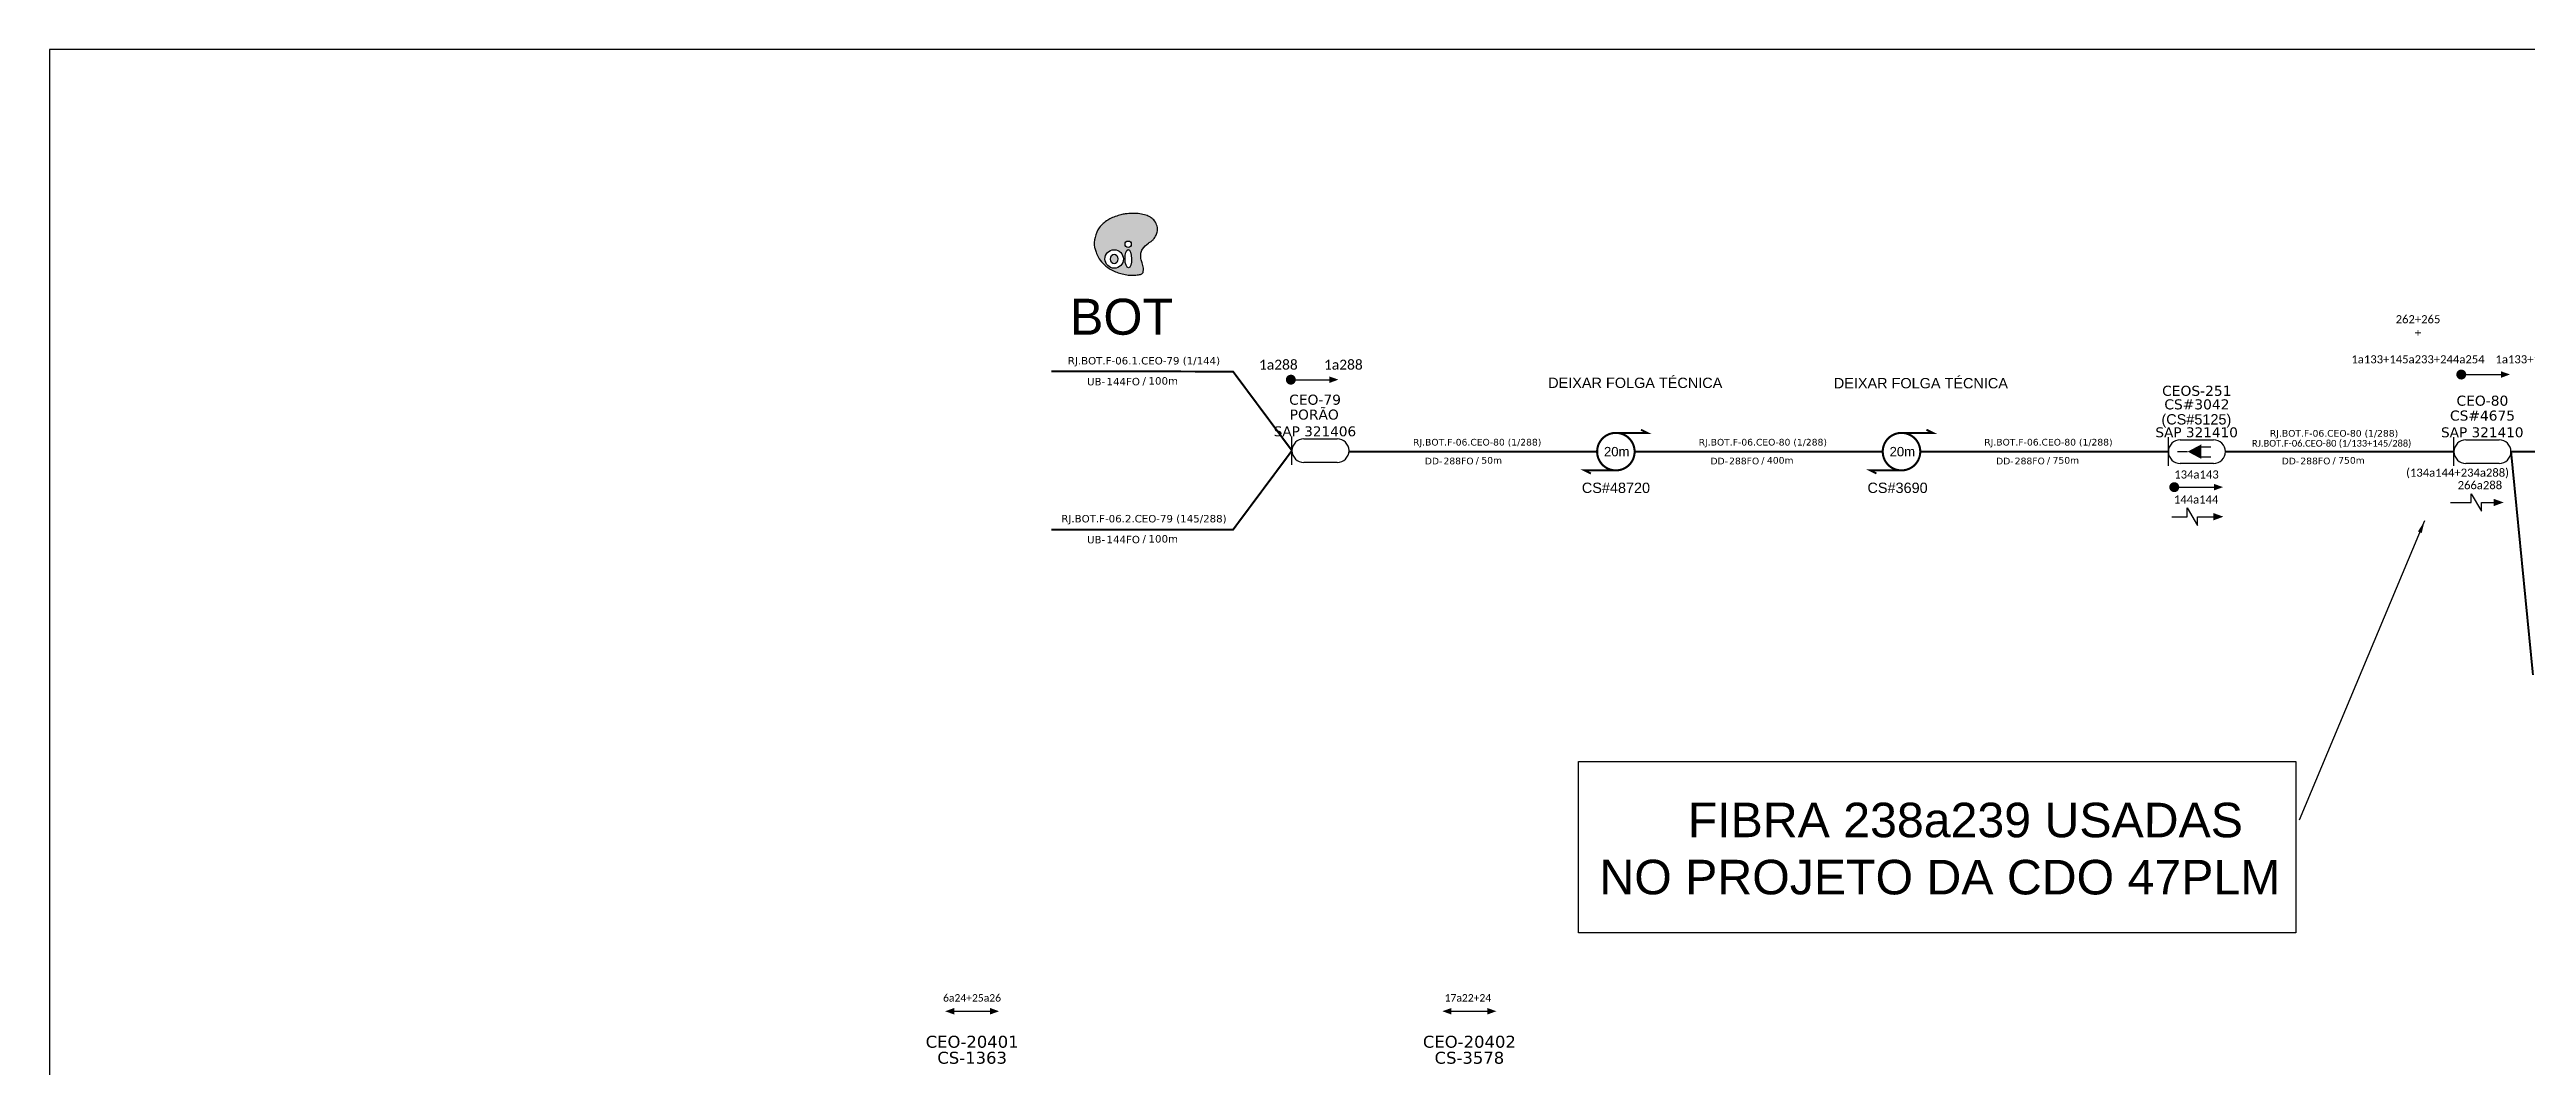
# Model space of a CAD drawing. Extents: x -89 to 1665, y 705 to 1299.
# Drawn here: x 826.1 to 1325.3, y 1094.1 to 1299 of the extents above; entities that cross this region are included whole.
import ezdxf
from ezdxf.enums import TextEntityAlignment as Align

# ---------------------------------------------------------------- set-up
doc = ezdxf.new("R2010")
doc.units = 0
for name, color, linetype in [('20.4-CEO', 1, 'Continuous'), ('20.4-CEOS', 1, 'Continuous'), ('20.5-CABO AÉREO', 1, 'Continuous'), ('CEO', 1, 'Continuous'), ('SETA', 7, 'Continuous')]:
    doc.layers.add(name, color=color, linetype=linetype)
doc.layers.add('40.1-ETIQUETAS', color=1, linetype='Continuous', lineweight=20)
doc.styles.add('ARIAL', font='arial.ttf')
doc.styles.add('siredit', font='verdana.ttf')
doc.styles.get("Standard").update_dxf_attribs({"font": 'arial.ttf'})
doc.dimstyles.new('ISO-25', dxfattribs={"dimtxt": 2.5, "dimasz": 2.5, "dimexe": 1.25, "dimexo": 0.625, "dimtad": 1, "dimtxsty": 'Standard', "dimcen": 2.5, "dimadec": 0, "dimazin": 0, "dimtfac": 1, "dimtmove": 0, "dimatfit": 3, "dimfxl": 0, "dimarcsym": 0})

# ---------------------------------------------------------------- blocks, each defined once
blk = doc.blocks.new('OI')
h = blk.add_hatch(color=40)
edge = h.paths.add_edge_path()
edge.add_spline(control_points=[(4.35, -0.67), (3.92, -0.99), (3.26, -1.5), (2.81, -2.59), (2.9, -3.5), (3.06, -4.27), (3.31, -4.85), (3.37, -5.39), (3.4, -5.88), (3.2, -6.4), (2.54, -6.61), (1.65, -6.63), (0.55, -6.67), (-0.56, -6.42), (-1.61, -6.14), (-2.77, -5.61), (-3.92, -4.77), (-4.89, -3.7), (-5.34, -2.65), (-5.6, -1.94), (-5.85, -0.96), (-5.71, 0.47), (-5.1, 2.02), (-4.14, 3.02), (-3.3, 3.61), (-2.37, 4.16), (-1.36, 4.44), (-0.56, 4.7), (0.79, 4.85), (2.24, 4.97), (3.79, 4.57), (4.67, 4.21), (5.44, 3.65), (5.76, 2.99), (6.03, 2.21), (6.01, 1.46), (5.72, 0.64), (5.31, 0.08), (4.88, -0.38), (4.51, -0.55), (4.35, -0.67)], knot_values=[0, 0, 0, 0, 1.60434, 2.417191, 3.427595, 4.282808, 4.776746, 5.304182, 5.888771, 6.258406, 6.858137, 7.79129, 8.986195, 10.124242, 11.187857, 12.242908, 13.953784, 15.414161, 16.515391, 17.349188, 17.675853, 19.552021, 21.515531, 22.568638, 23.63245, 24.621084, 25.782718, 26.745347, 27.142653, 29.870543, 31.004649, 31.921532, 32.709589, 33.801391, 34.042471, 35.192333, 35.971461, 36.628871, 37.254359, 37.836911, 37.836911, 37.836911, 37.836911], degree=3, periodic=0)
h.paths.add_polyline_path([(1.13, -0.87, -1), (-0.04, -0.87, -1)], flags=16)
edge = h.paths.add_edge_path(flags=16)
edge.add_ellipse((0.56, -3.59), major_axis=(-0.02, 1.71), ratio=0.361305, start_angle=0, end_angle=360)
h.paths.add_polyline_path([(-0.36, -3.62, -1), (-3.8, -3.62, -1)], flags=16)
edge = h.paths.add_edge_path(flags=0)
edge.add_ellipse((-2.08, -3.62), major_axis=(0, 0.885), ratio=0.758294, start_angle=0, end_angle=360)
at = {"color": 40}
for centre, radius in [((-2.08, -3.62), 1.72), ((0.54, -0.87), 0.587)]:
    blk.add_circle(centre, radius, dxfattribs=at)
blk.add_ellipse((-2.08, -3.62), major_axis=(0, 0.885), ratio=0.758294, start_param=-3.141592653589792, end_param=3.141592653589792, dxfattribs=at)
blk.add_ellipse((0.56, -3.59), major_axis=(-0.02, 1.71), ratio=0.361305, dxfattribs=at)
at = {"color": 40, "start_tangent": (-0.800898, -0.598801), "end_tangent": (-0.800898, -0.598801)}
blk.add_spline([(4.35, -0.67), (3.2, -1.78), (2.9, -2.54), (2.92, -3.55), (3.12, -4.38), (3.28, -4.85), (3.37, -5.37), (3.35, -5.95), (3.2, -6.29), (2.66, -6.55), (1.73, -6.63), (0.54, -6.62), (-0.58, -6.41), (-1.6, -6.11), (-2.56, -5.67), (-3.95, -4.67), (-4.89, -3.56), (-5.37, -2.56), (-5.64, -1.78), (-5.72, -1.46), (-5.63, 0.42), (-4.84, 2.22), (-4.13, 2.99), (-3.27, 3.62), (-2.4, 4.09), (-1.3, 4.47), (-0.37, 4.72), (0.02, 4.77), (2.75, 4.8), (3.85, 4.53), (4.69, 4.16), (5.31, 3.68), (5.85, 2.73), (5.93, 2.5), (5.94, 1.35), (5.67, 0.62), (5.29, 0.08), (4.84, -0.36), (4.35, -0.67)], degree=3, dxfattribs=at)
blk = doc.blocks.new('ETIQUETA_RS5F')
at = {"layer": '40.1-ETIQUETAS', "color": 0, "style": 'siredit'}
blk.add_text('/', height=1.5, dxfattribs=at).set_placement((1.58, -1.95), align=Align.MIDDLE_RIGHT)
for tag, p in [('ETIQUETA_R_SECUNDARIA', (1.21, 2.1)), ('ETIQUETA_R_PRIMARIA', (1.21, 4.1)), ('F_ATIVAS/F_MORTAS', (1.14, -4.24))]:
    blk.add_attdef(tag, text='', height=1.5, dxfattribs=at).set_placement(p, align=Align.MIDDLE_CENTER)
for tag, p in [('TIPO_CABO', (-6.58, -2.12)), ('CAP_CABO', (0.4, -2.09))]:
    blk.add_attdef(tag, text='', height=1.5, dxfattribs=at).set_placement(p, align=Align.MIDDLE_RIGHT)
blk.add_attdef('METROS', text='', height=1.5, dxfattribs=at).set_placement((2.14, -1.95), align=Align.MIDDLE_LEFT)
for tag, p in [('FUSÃO_1', (0.85, -8.39)), ('FUSÃO_2', (0.85, -10.6)), ('FUSÃO_3', (0.85, -12.93)), ('FUSÃO_4', (0.85, -15.14)), ('FUSÃO_5', (0.85, -17.16))]:
    blk.add_attdef(tag, text='', height=1.5, dxfattribs=at).set_placement(p, align=Align.CENTER)

msp = doc.modelspace()

# ---------------------------------------------------------------- linework, layer by layer
msp.add_lwpolyline([(826.13, 705.02), (1664.7, 705.02), (1664.7, 1299.02), (826.13, 1299.02), (826.13, 705.02)])
at = {"color": 7}
for points, const_width in [([(1075.79, 1232.49, 1), (1076.79, 1232.49, 1)], 1), ([(1141.79, 1221.77, 1.000012), (1141.79, 1214.21, 0.999978)], 0.42), ([(1199.35, 1221.77, 1.000012), (1199.35, 1214.21, 0.999978)], 0.42), ([(1253.82, 1210.83, 1), (1254.82, 1210.83, 1)], 1)]:
    msp.add_lwpolyline(points, format="xyb", close=True, dxfattribs=dict(at, const_width=const_width))
at = {"color": 0, "const_width": 1}
msp.add_lwpolyline([(1311.66, 1233.52, 1), (1312.66, 1233.53, 1)], format="xyb", close=True, dxfattribs=at)
at = {"color": 0}
for points in [[(1312.16, 1233.53), (1320.14, 1233.53)], [(1314.15, 1207.73), (1314.15, 1209.5), (1316.26, 1205.97), (1316.26, 1207.73)]]:
    msp.add_lwpolyline(points, dxfattribs=at)
at = {"color": 7, "const_width": 0.394}
for points in [[(1141.79, 1221.77), (1148.09, 1221.77), (1146.83, 1222.4)], [(1199.35, 1221.77), (1205.65, 1221.77), (1204.39, 1222.4)], [(1141.79, 1214.21), (1135.49, 1214.21), (1136.75, 1213.58)], [(1199.35, 1214.21), (1193.05, 1214.21), (1194.31, 1213.58)]]:
    msp.add_lwpolyline(points, dxfattribs=at)
at = {"color": 7}
for points in [[(1254.32, 1210.83), (1262.3, 1210.83)], [(1256.91, 1204.88), (1256.91, 1206.65), (1259.02, 1203.11), (1259.02, 1204.88)]]:
    msp.add_lwpolyline(points, dxfattribs=at)
at = {"color": 5}
msp.add_lwpolyline([(1278.79, 1121), (1134.25, 1121), (1134.25, 1155.55), (1278.79, 1155.55)], close=True, dxfattribs=at)
at = {"layer": '20.4-CEO', "color": 7}
for p, q in [((1078.91, 1220.58), (1085.62, 1220.58)), ((1085.62, 1215.8), (1078.91, 1215.8))]:
    msp.add_line(p, q, dxfattribs=at)
at = {"layer": '20.4-CEO', "color": 7, "const_width": 0.4}
for points in [[(1028.02, 1234.17), (1064.64, 1234.13), (1076.51, 1218.19)], [(1028.02, 1202.27), (1064.64, 1202.26), (1076.51, 1218.19)]]:
    msp.add_lwpolyline(points, dxfattribs=at)
at = {"layer": '20.4-CEO', "color": 7}
msp.add_lwpolyline([(1076.51, 1215.3), (1076.51, 1221.07)], dxfattribs=at)
for centre, start, end in [((1078.91, 1218.19), 90, 270), ((1085.62, 1218.19), 270, 90)]:
    msp.add_arc(centre, 2.39, start, end, dxfattribs=at)
at = {"layer": '20.4-CEOS', "color": 7}
for p, q in [((1255.52, 1220.39), (1262.23, 1220.39)), ((1262.23, 1215.6), (1255.52, 1215.6))]:
    msp.add_line(p, q, dxfattribs=at)
at = {"layer": '20.4-CEOS', "color": 5}
for p, q in [((1313.08, 1220.39), (1319.79, 1220.39)), ((1319.79, 1215.6), (1313.08, 1215.6))]:
    msp.add_line(p, q, dxfattribs=at)
at = {"layer": '20.4-CEOS', "color": 7}
for points in [[(1253.13, 1215.11), (1253.13, 1220.88)], [(1254.99, 1217.99), (1257.02, 1217.99)], [(1259.67, 1218.94), (1261.71, 1218.94)], [(1259.67, 1216.95), (1261.71, 1216.95)]]:
    msp.add_lwpolyline(points, dxfattribs=at)
msp.add_lwpolyline([(1257.02, 1217.99, 0, 2.95, 0), (1259.8, 1217.99, 2.95, 2.95, 0)], format="xyseb", dxfattribs=at)
at = {"layer": '20.4-CEOS', "color": 5}
msp.add_lwpolyline([(1310.69, 1215.11), (1310.69, 1220.88)], dxfattribs=at)
at = {"layer": '20.4-CEOS', "color": 7}
for centre, start, end in [((1255.52, 1217.99), 90, 270), ((1262.23, 1217.99), 270, 90)]:
    msp.add_arc(centre, 2.39, start, end, dxfattribs=at)
at = {"layer": '20.4-CEOS', "color": 5}
for centre, start, end in [((1313.08, 1217.99), 90, 270), ((1319.79, 1217.99), 270, 90)]:
    msp.add_arc(centre, 2.39, start, end, dxfattribs=at)
at = {"layer": '20.5-CABO AÉREO', "color": 7, "ltscale": 8, "const_width": 0.4}
for points in [[(1088.01, 1217.99), (1138.01, 1217.99)], [(1145.57, 1217.99), (1195.57, 1217.99)], [(1203.13, 1217.99), (1253.13, 1217.99)], [(1264.63, 1217.99), (1310.69, 1217.99)], [(1322.19, 1217.99), (1326.61, 1172.99)]]:
    msp.add_lwpolyline(points, dxfattribs=at)
at = {"layer": '20.5-CABO AÉREO', "color": 5, "ltscale": 8, "const_width": 0.4}
msp.add_lwpolyline([(1322.19, 1217.99), (1378.06, 1217.99)], dxfattribs=at)
at = {"layer": 'SETA', "color": 7}
for points in [[(1076.29, 1232.49), (1084.99, 1232.49)], [(1253.85, 1204.88), (1256.91, 1204.88)], [(1259.02, 1204.88), (1262.22, 1204.88)]]:
    msp.add_lwpolyline(points, dxfattribs=at)
at = {"layer": 'SETA', "color": 0}
for points in [[(1310, 1207.73), (1314.15, 1207.73)], [(1316.26, 1207.73), (1319.45, 1207.73)]]:
    msp.add_lwpolyline(points, dxfattribs=at)
at = {"layer": 'SETA'}
for points in [[(1007.77, 1105.2), (1016.35, 1105.2)], [(1107.97, 1105.2), (1116.56, 1105.2)]]:
    msp.add_lwpolyline(points, dxfattribs=at)
at = {"layer": 'SETA', "color": 7}
for points in [[(1084.04, 1233.15), (1085.87, 1232.5), (1084.04, 1231.82)], [(1262.3, 1211.5), (1264.14, 1210.84), (1262.31, 1210.16)], [(1262.22, 1205.61), (1264.23, 1204.88), (1262.22, 1204.14)]]:
    msp.add_solid(points, dxfattribs=at)
at = {"layer": 'SETA', "color": 0}
for points in [[(1320.14, 1234.19), (1321.98, 1233.54), (1320.15, 1232.86)], [(1318.7, 1208.48), (1320.71, 1207.75), (1318.7, 1207.01)]]:
    msp.add_solid(points, dxfattribs=at)
at = {"layer": 'SETA'}
for points in [[(1008.46, 1105.88), (1006.63, 1105.21), (1008.46, 1104.55)], [(1015.66, 1105.88), (1017.49, 1105.21), (1015.66, 1104.55)], [(1108.66, 1105.88), (1106.83, 1105.22), (1108.66, 1104.55)], [(1115.87, 1105.88), (1117.7, 1105.22), (1115.87, 1104.55)]]:
    msp.add_solid(points, dxfattribs=at)

# ---------------------------------------------------------------- block references
at = {"color": 7, "xscale": 1.080298785824793, "yscale": 1.080298769640649, "zscale": 1.080298775555462, "rotation": 0.1532885625447551}
msp.add_blockref('OI', (1042.92, 1260.73), dxfattribs=at)
at = {"layer": '40.1-ETIQUETAS', "color": 7}
ref = msp.add_blockref('ETIQUETA_RS5F', (1045.5, 1234.2), dxfattribs=at)
ref.add_attrib('ETIQUETA_R_SECUNDARIA', 'RJ.BOT.F-06.1.CEO-79 (1/144)', dxfattribs={"color": 0, "height": 1.5, "style": 'siredit'}).set_placement((1046.68, 1236.31), align=Align.MIDDLE_CENTER)
ref.add_attrib('TIPO_CABO', 'UB-', dxfattribs={"color": 0, "height": 1.5, "style": 'siredit'}).set_placement((1038.88, 1232.09), align=Align.MIDDLE_RIGHT)
ref.add_attrib('CAP_CABO', '144FO', dxfattribs={"color": 0, "height": 1.5, "style": 'siredit'}).set_placement((1045.87, 1232.11), align=Align.MIDDLE_RIGHT)
ref.add_attrib('METROS', '100m', dxfattribs={"color": 0, "height": 1.5, "style": 'siredit'}).set_placement((1047.61, 1232.25), align=Align.MIDDLE_LEFT)
ref = msp.add_blockref('ETIQUETA_RS5F', (1112.75, 1217.99), dxfattribs=dict(at, xscale=0.9000000000000057, yscale=0.8999999999999773, zscale=0.9))
ref.add_attrib('ETIQUETA_R_SECUNDARIA', 'RJ.BOT.F-06.CEO-80 (1/288)', dxfattribs={"color": 0, "height": 1.35, "style": 'siredit'}).set_placement((1113.84, 1219.89), align=Align.MIDDLE_CENTER)
ref.add_attrib('TIPO_CABO', 'DD-', dxfattribs={"color": 0, "height": 1.35, "style": 'siredit'}).set_placement((1106.82, 1216.09), align=Align.MIDDLE_RIGHT)
ref.add_attrib('CAP_CABO', '288FO', dxfattribs={"color": 0, "height": 1.35, "style": 'siredit'}).set_placement((1113.11, 1216.11), align=Align.MIDDLE_RIGHT)
ref.add_attrib('METROS', '50m', dxfattribs={"color": 0, "height": 1.35, "style": 'siredit'}).set_placement((1114.68, 1216.24), align=Align.MIDDLE_LEFT)
ref = msp.add_blockref('ETIQUETA_RS5F', (1170.31, 1217.99), dxfattribs=dict(at, xscale=0.9000000000000057, yscale=0.8999999999999773, zscale=0.9))
ref.add_attrib('ETIQUETA_R_SECUNDARIA', 'RJ.BOT.F-06.CEO-80 (1/288)', dxfattribs={"color": 0, "height": 1.35, "style": 'siredit'}).set_placement((1171.4, 1219.89), align=Align.MIDDLE_CENTER)
ref.add_attrib('TIPO_CABO', 'DD-', dxfattribs={"color": 0, "height": 1.35, "style": 'siredit'}).set_placement((1164.38, 1216.09), align=Align.MIDDLE_RIGHT)
ref.add_attrib('CAP_CABO', '288FO', dxfattribs={"color": 0, "height": 1.35, "style": 'siredit'}).set_placement((1170.67, 1216.11), align=Align.MIDDLE_RIGHT)
ref.add_attrib('METROS', '400m', dxfattribs={"color": 0, "height": 1.35, "style": 'siredit'}).set_placement((1172.24, 1216.24), align=Align.MIDDLE_LEFT)
ref = msp.add_blockref('ETIQUETA_RS5F', (1227.87, 1217.99), dxfattribs=dict(at, xscale=0.9000000000000057, yscale=0.8999999999999773, zscale=0.9))
ref.add_attrib('ETIQUETA_R_SECUNDARIA', 'RJ.BOT.F-06.CEO-80 (1/288)', dxfattribs={"color": 0, "height": 1.35, "style": 'siredit'}).set_placement((1228.96, 1219.89), align=Align.MIDDLE_CENTER)
ref.add_attrib('TIPO_CABO', 'DD-', dxfattribs={"color": 0, "height": 1.35, "style": 'siredit'}).set_placement((1221.94, 1216.09), align=Align.MIDDLE_RIGHT)
ref.add_attrib('CAP_CABO', '288FO', dxfattribs={"color": 0, "height": 1.35, "style": 'siredit'}).set_placement((1228.23, 1216.11), align=Align.MIDDLE_RIGHT)
ref.add_attrib('METROS', '750m', dxfattribs={"color": 0, "height": 1.35, "style": 'siredit'}).set_placement((1229.8, 1216.24), align=Align.MIDDLE_LEFT)
ref = msp.add_blockref('ETIQUETA_RS5F', (1285.43, 1217.99), dxfattribs=dict(at, xscale=0.9000000000000057, yscale=0.8999999999999773, zscale=0.9))
ref.add_attrib('ETIQUETA_R_SECUNDARIA', 'RJ.BOT.F-06.CEO-80 (1/288)', dxfattribs={"color": 0, "height": 1.35, "style": 'siredit'}).set_placement((1286.52, 1221.68), align=Align.MIDDLE_CENTER)
ref.add_attrib('TIPO_CABO', 'DD-', dxfattribs={"color": 0, "height": 1.35, "style": 'siredit'}).set_placement((1279.5, 1216.09), align=Align.MIDDLE_RIGHT)
ref.add_attrib('CAP_CABO', '288FO', dxfattribs={"color": 0, "height": 1.35, "style": 'siredit'}).set_placement((1285.79, 1216.11), align=Align.MIDDLE_RIGHT)
ref.add_attrib('METROS', '750m', dxfattribs={"color": 0, "height": 1.35, "style": 'siredit'}).set_placement((1287.36, 1216.23), align=Align.MIDDLE_LEFT)
ref = msp.add_blockref('ETIQUETA_RS5F', (1045.5, 1202.38), dxfattribs=at)
ref.add_attrib('ETIQUETA_R_SECUNDARIA', 'RJ.BOT.F-06.2.CEO-79 (145/288)', dxfattribs={"color": 0, "height": 1.5, "style": 'siredit'}).set_placement((1046.68, 1204.48), align=Align.MIDDLE_CENTER)
ref.add_attrib('TIPO_CABO', 'UB-', dxfattribs={"color": 0, "height": 1.5, "style": 'siredit'}).set_placement((1038.88, 1200.26), align=Align.MIDDLE_RIGHT)
ref.add_attrib('CAP_CABO', '144FO', dxfattribs={"color": 0, "height": 1.5, "style": 'siredit'}).set_placement((1045.87, 1200.28), align=Align.MIDDLE_RIGHT)
ref.add_attrib('METROS', '100m', dxfattribs={"color": 0, "height": 1.5, "style": 'siredit'}).set_placement((1047.61, 1200.42), align=Align.MIDDLE_LEFT)

# ---------------------------------------------------------------- texts
at = {"color": 7, "style": 'ARIAL'}
msp.add_text('BOT', height=7.258, dxfattribs=at).set_placement((1031.75, 1241.55))
for s, height, p in [('DEIXAR FOLGA TÉCNICA', 2.0835, (1128.15, 1230.82)), ('DEIXAR FOLGA TÉCNICA', 2.0835, (1185.71, 1230.75)), ('(CS#5125)', 2.083, (1251.74, 1223.46)), ('CS#48720', 2.083, (1134.93, 1209.66)), ('CS#3690', 2.083, (1192.49, 1209.66))]:
    msp.add_text(s, height=height, rotation=359.9867, dxfattribs=at).set_placement(p)
at = {"color": 7}
for p in [(1139.39, 1217.05), (1196.95, 1217.05)]:
    msp.add_text('20m', height=1.89, dxfattribs=at).set_placement(p)
at = {"color": 5, "style": 'ARIAL'}
for s, p in [('FIBRA 238a239 USADAS', (1156.27, 1140.29)), ('NO PROJETO DA CDO 47PLM', (1138.47, 1128.78))]:
    msp.add_text(s, height=6.9617, rotation=359.9867, dxfattribs=at).set_placement(p)
at = {"color": 7, "char_height": 2, "width": 147.6437, "attachment_point": 5, "rotation": 359.9166}
for insert in [(1073.77, 1235.5), (1086.87, 1235.5)]:
    msp.add_mtext('{\\fCalibri|b0|i0|c0|p34;\\C256;1a288}', dxfattribs=dict(at, insert=insert))
at = {"char_height": 1.4978, "width": 25.3213, "attachment_point": 5}
for s, insert in [('\\C7;\\fCalibri|b0|i0|c0|p34;6a24\\C1;+25a26', (1012.04, 1107.9)), ('\\C7;\\fCalibri|b0|i0|c0|p34;17a22+24', (1111.97, 1107.91))]:
    msp.add_mtext(s, dxfattribs=dict(at, insert=insert))
at = {"layer": '20.4-CEO', "color": 7, "style": 'siredit'}
for s, height, p in [('CEO-79', 2.028, (1081.17, 1228.46)), ('          SAP 321406', 2, (1076.78, 1222.08)), ('PORÃO', 2.028, (1081, 1225.46))]:
    msp.add_text(s, height=height, dxfattribs=at).set_placement(p, align=Align.MIDDLE_CENTER)
at = {"layer": '20.4-CEOS', "color": 7, "style": 'siredit'}
for s, height, p in [('CS#3042', 2.028, (1258.88, 1227.52)), ('SAP 321410', 2, (1258.83, 1221.89))]:
    msp.add_text(s, height=height, dxfattribs=at).set_placement(p, align=Align.MIDDLE_CENTER)
at = {"layer": '20.4-CEOS', "color": 0, "style": 'siredit'}
for s, height, p in [('CS#4675', 2.028, (1316.44, 1225.26)), ('SAP 321410', 2, (1316.39, 1221.89))]:
    msp.add_text(s, height=height, dxfattribs=at).set_placement(p, align=Align.MIDDLE_CENTER)
at = {"layer": '20.4-CEOS', "color": 7, "style": 'siredit'}
for s, p in [('CEO-20401', (1012.06, 1100.28)), ('CS-1363', (1012.06, 1097.05))]:
    msp.add_text(s, height=2.413, rotation=0.0129, dxfattribs=at).set_placement(p, align=Align.TOP_CENTER)
at = {"layer": '20.4-CEOS', "color": 5, "style": 'siredit'}
for s, p in [('CEO-20402', (1112.27, 1100.28)), ('CS-3578', (1112.27, 1097.05))]:
    msp.add_text(s, height=2.413, rotation=0.0129, dxfattribs=at).set_placement(p, align=Align.TOP_CENTER)
at = {"layer": '40.1-ETIQUETAS', "color": 0, "char_height": 1.633, "width": 27.8947, "attachment_point": 5, "style": 'ARIAL'}
for s, insert in [('\\C1;\\fCalibri|b0|i0|c0|p34;262+265\\P+', (1303.44, 1243.31)), ('{\\fCalibri|b0|i0|c0|p34;1a133+145a233\\C1;+244a254}', (1303.44, 1236.59)), ('{\\fCalibri|b0|i0|c0|p34;1a133+145a233\\C1;+244a254}', (1332.48, 1236.59)), ('\\fCalibri|b0|i0|c0|p34;266a288', (1315.91, 1211.23))]:
    msp.add_mtext(s, dxfattribs=dict(at, insert=insert))
at = {"layer": '40.1-ETIQUETAS', "color": 7}
for s, insert, char_height, width, attachment_point, style in [('{\\fCalibri|b0|i0|c0|p34;RJ.BOT.F-06.CEO-80 (1/133+145/288)}', (1269.97, 1220.35), 1.35, 33.7679, 1, 'siredit'), ('{\\fCalibri|b0|i0|c0|p34;134a143}', (1258.8, 1213.38), 1.633, 27.8947, 5, 'ARIAL'), ('{\\fCalibri|b0|i0|c0|p34;144a144}', (1258.73, 1208.34), 1.633, 27.8947, 5, 'ARIAL')]:
    msp.add_mtext(s, dxfattribs=dict(at, insert=insert, char_height=char_height, width=width, attachment_point=attachment_point, style=style))
at = {"layer": '40.1-ETIQUETAS', "color": 5, "insert": (1311.41, 1213.58), "char_height": 1.633, "width": 27.8947, "attachment_point": 5, "style": 'ARIAL'}
msp.add_mtext('{\\fCalibri|b0|i0|c0|p34;(134a144+234a288)}', dxfattribs=at)
at = {"layer": 'CEO', "color": 7, "style": 'siredit'}
msp.add_text('CEOS-251', height=2.028, dxfattribs=at).set_placement((1258.86, 1230.25), align=Align.MIDDLE_CENTER)
at = {"layer": 'CEO', "color": 0, "style": 'siredit'}
msp.add_text('CEO-80', height=2.028, dxfattribs=at).set_placement((1316.42, 1228.26), align=Align.MIDDLE_CENTER)

# ---------------------------------------------------------------- leaders
at = {"color": 5}
msp.add_leader([(1304.78, 1204.05), (1279.46, 1143.69)], dimstyle='ISO-25', override={"dimgap": 0.625, "dimtad": 0}, dxfattribs=at)

doc.saveas('drawing.dxf')
